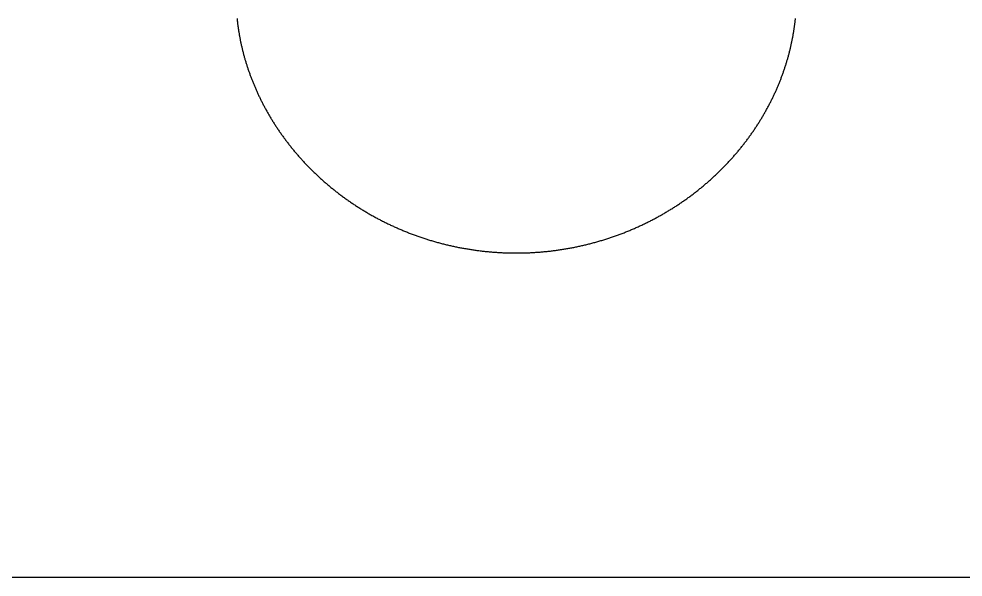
# Model space of a CAD drawing. Header units: metres. Extents: x 0 to 80, y 0 to 80.
# Drawn here: x 26.2 to 52.4, y 0 to 15.5 of the extents above; entities that cross this region are included whole.
import ezdxf

# ---------------------------------------------------------------- set-up
doc = ezdxf.new("R2010")
doc.units = ezdxf.units.M

msp = doc.modelspace()

# ---------------------------------------------------------------- linework, layer by layer
msp.add_line((0, 0), (80, 0))
at = {"layer": 'ENGRAVE'}
msp.add_lwpolyline([(32.252678, 15.506736), (32.254876, 15.485465), (32.257152, 15.464168), (32.259506, 15.442846), (32.261938, 15.421499), (32.264448, 15.400128), (32.267038, 15.378732), (32.269706, 15.357313), (32.272452, 15.33587), (32.275279, 15.314404), (32.278184, 15.292915), (32.281169, 15.271403), (32.284234, 15.24987), (32.287378, 15.228314), (32.290603, 15.206738), (32.293908, 15.18514), (32.297293, 15.163522), (32.300759, 15.141883), (32.304306, 15.120225), (32.307934, 15.098547), (32.311642, 15.076849), (32.315432, 15.055133), (32.319304, 15.033399), (32.323257, 15.011646), (32.327292, 14.989876), (32.331409, 14.968088), (32.335608, 14.946284), (32.339889, 14.924463), (32.344252, 14.902625), (32.348698, 14.880772), (32.353227, 14.858903), (32.357839, 14.83702), (32.362533, 14.815121), (32.367311, 14.793209), (32.372172, 14.771282), (32.377117, 14.749342), (32.382145, 14.727388), (32.387256, 14.705422), (32.392452, 14.683443), (32.397731, 14.661453), (32.403095, 14.639451), (32.408543, 14.617437), (32.414075, 14.595413), (32.419692, 14.573378), (32.425393, 14.551333), (32.431179, 14.529278), (32.437049, 14.507214), (32.443005, 14.485142), (32.449046, 14.46306), (32.455172, 14.440971), (32.461383, 14.418873), (32.46768, 14.396769), (32.474062, 14.374657), (32.48053, 14.352539), (32.487083, 14.330415), (32.493723, 14.308285), (32.500448, 14.28615), (32.507259, 14.264009), (32.514157, 14.241865), (32.52114, 14.219716), (32.52821, 14.197563), (32.535366, 14.175407), (32.542609, 14.153247), (32.549938, 14.131086), (32.557354, 14.108922), (32.564857, 14.086756), (32.572446, 14.064589), (32.580123, 14.042421), (32.587886, 14.020253), (32.595736, 13.998084), (32.603674, 13.975916), (32.611698, 13.953748), (32.61981, 13.931581), (32.628009, 13.909416), (32.636296, 13.887253), (32.64467, 13.865092), (32.653131, 13.842934), (32.66168, 13.820779), (32.670317, 13.798627), (32.679041, 13.776479), (32.687853, 13.754336), (32.696753, 13.732197), (32.70574, 13.710064), (32.714815, 13.687936), (32.723979, 13.665814), (32.73323, 13.643698), (32.742569, 13.62159), (32.751996, 13.599488), (32.761511, 13.577394), (32.771114, 13.555308), (32.780806, 13.533231), (32.790585, 13.511163), (32.800453, 13.489103), (32.810408, 13.467054), (32.820452, 13.445014), (32.830584, 13.422986), (32.840805, 13.400968), (32.851114, 13.378961), (32.86151, 13.356966), (32.871996, 13.334984), (32.882569, 13.313014), (32.893231, 13.291056), (32.903981, 13.269113), (32.914819, 13.247183), (32.925746, 13.225268), (32.936761, 13.203367), (32.947864, 13.181481), (32.959056, 13.159611), (32.970336, 13.137757), (32.981704, 13.115919), (32.99316, 13.094098), (33.004705, 13.072294), (33.016338, 13.050507), (33.028059, 13.028739), (33.039868, 13.006989), (33.051765, 12.985258), (33.063751, 12.963546), (33.075825, 12.941854), (33.087986, 12.920182), (33.100236, 12.89853), (33.112574, 12.8769), (33.125, 12.85529), (33.137514, 12.833703), (33.150116, 12.812138), (33.162805, 12.790595), (33.175583, 12.769075), (33.188448, 12.747579), (33.201401, 12.726106), (33.214442, 12.704658), (33.22757, 12.683235), (33.240786, 12.661836), (33.254089, 12.640464), (33.26748, 12.619117), (33.280959, 12.597796), (33.294524, 12.576502), (33.308177, 12.555235), (33.321918, 12.533996), (33.335745, 12.512785), (33.349659, 12.491603), (33.363661, 12.470449), (33.377749, 12.449324), (33.391924, 12.428229), (33.406186, 12.407164), (33.420535, 12.38613), (33.43497, 12.365126), (33.449492, 12.344154), (33.464101, 12.323214), (33.478795, 12.302305), (33.493576, 12.281429), (33.508443, 12.260587), (33.523396, 12.239777), (33.538435, 12.219001), (33.55356, 12.19826), (33.568771, 12.177553), (33.584068, 12.156881), (33.59945, 12.136245), (33.614917, 12.115644), (33.63047, 12.095079), (33.646108, 12.074552), (33.661831, 12.054061), (33.677639, 12.033607), (33.693532, 12.013192), (33.70951, 11.992815), (33.725572, 11.972476), (33.741719, 11.952177), (33.757951, 11.931917), (33.774266, 11.911697), (33.790666, 11.891517), (33.80715, 11.871378), (33.823717, 11.85128), (33.840368, 11.831223), (33.857103, 11.811208), (33.873922, 11.791236), (33.890823, 11.771306), (33.907808, 11.75142), (33.924876, 11.731577), (33.942026, 11.711777), (33.95926, 11.692022), (33.976576, 11.672312), (33.993974, 11.652647), (34.011455, 11.633027), (34.029017, 11.613453), (34.046662, 11.593926), (34.064388, 11.574445), (34.082196, 11.555011), (34.100085, 11.535624), (34.118056, 11.516286), (34.136108, 11.496995), (34.15424, 11.477753), (34.172454, 11.45856), (34.190748, 11.439417), (34.209122, 11.420323), (34.227577, 11.40128), (34.246111, 11.382286), (34.264725, 11.363344), (34.283419, 11.344454), (34.302193, 11.325614), (34.321046, 11.306827), (34.339978, 11.288093), (34.358988, 11.269411), (34.378078, 11.250782), (34.397246, 11.232207), (34.416492, 11.213686), (34.435816, 11.19522), (34.455218, 11.176808), (34.474698, 11.158451), (34.494255, 11.14015), (34.51389, 11.121904), (34.533602, 11.103715), (34.55339, 11.085582), (34.573255, 11.067506), (34.593196, 11.049488), (34.613214, 11.031527), (34.633308, 11.013624), (34.653477, 10.99578), (34.673722, 10.977994), (34.694042, 10.960268), (34.714437, 10.942601), (34.734907, 10.924994), (34.755452, 10.907447), (34.776071, 10.889961), (34.796764, 10.872536), (34.817531, 10.855172), (34.838372, 10.83787), (34.859286, 10.82063), (34.880273, 10.803452), (34.901333, 10.786337), (34.922466, 10.769285), (34.943671, 10.752296), (34.964948, 10.735371), (34.986298, 10.718511), (35.007719, 10.701714), (35.029211, 10.684983), (35.050775, 10.668317), (35.072409, 10.651716), (35.094114, 10.635181), (35.11589, 10.618713), (35.137735, 10.602311), (35.159651, 10.585975), (35.181635, 10.569707), (35.20369, 10.553507), (35.225813, 10.537374), (35.248005, 10.52131), (35.270266, 10.505314), (35.292594, 10.489387), (35.314991, 10.473529), (35.337455, 10.457741), (35.359987, 10.442023), (35.382586, 10.426375), (35.405252, 10.410797), (35.427984, 10.39529), (35.450782, 10.379855), (35.473646, 10.364491), (35.496576, 10.349198), (35.519572, 10.333978), (35.542632, 10.31883), (35.565757, 10.303755), (35.588947, 10.288753), (35.6122, 10.273824), (35.635518, 10.258969), (35.658899, 10.244189), (35.682344, 10.229482), (35.705851, 10.21485), (35.729421, 10.200293), (35.753053, 10.185811), (35.776748, 10.171404), (35.800504, 10.157074), (35.824321, 10.142819), (35.8482, 10.128641), (35.872139, 10.11454), (35.896139, 10.100515), (35.920199, 10.086568), (35.944319, 10.072699), (35.968498, 10.058907), (35.992737, 10.045194), (36.017034, 10.031559), (36.04139, 10.018002), (36.065804, 10.004525), (36.090276, 9.991127), (36.114805, 9.977809), (36.139392, 9.96457), (36.164035, 9.951412), (36.188735, 9.938334), (36.213491, 9.925337), (36.238303, 9.91242), (36.263171, 9.899585), (36.288094, 9.886832), (36.313071, 9.87416), (36.338103, 9.86157), (36.363189, 9.849063), (36.388329, 9.836638), (36.413523, 9.824296), (36.438769, 9.812037), (36.464068, 9.799861), (36.48942, 9.787769), (36.514824, 9.77576), (36.540279, 9.763836), (36.565786, 9.751996), (36.591344, 9.740241), (36.616952, 9.728571), (36.642611, 9.716986), (36.668319, 9.705486), (36.694077, 9.694071), (36.719884, 9.682743), (36.74574, 9.6715), (36.771645, 9.660344), (36.797597, 9.649274), (36.823598, 9.638291), (36.849645, 9.627395), (36.87574, 9.616587), (36.901881, 9.605865), (36.928068, 9.595232), (36.954302, 9.584686), (36.98058, 9.574228), (37.006904, 9.563859), (37.033273, 9.553578), (37.059686, 9.543387), (37.086143, 9.533284), (37.112643, 9.52327), (37.139187, 9.513346), (37.165774, 9.503511), (37.192403, 9.493766), (37.219074, 9.484111), (37.245786, 9.474547), (37.27254, 9.465073), (37.299335, 9.455689), (37.326171, 9.446397), (37.353046, 9.437195), (37.379961, 9.428085), (37.406916, 9.419066), (37.43391, 9.410139), (37.460942, 9.401303), (37.488012, 9.39256), (37.51512, 9.383909), (37.542266, 9.37535), (37.569448, 9.366883), (37.596667, 9.35851), (37.623922, 9.350229), (37.651213, 9.342041), (37.678539, 9.333947), (37.7059, 9.325946), (37.733296, 9.318038), (37.760726, 9.310225), (37.78819, 9.302505), (37.815687, 9.294879), (37.843217, 9.287348), (37.870779, 9.279911), (37.898374, 9.272569), (37.926001, 9.265321), (37.953658, 9.258168), (37.981347, 9.251111), (38.009066, 9.244148), (38.036815, 9.237281), (38.064594, 9.230509), (38.092402, 9.223833), (38.120239, 9.217253), (38.148105, 9.210768), (38.175998, 9.20438), (38.203919, 9.198087), (38.231867, 9.191891), (38.259842, 9.185792), (38.287843, 9.179789), (38.315871, 9.173883), (38.343923, 9.168073), (38.372001, 9.162361), (38.400104, 9.156745), (38.42823, 9.151227), (38.456381, 9.145806), (38.484555, 9.140483), (38.512752, 9.135257), (38.540971, 9.130128), (38.569213, 9.125098), (38.597476, 9.120165), (38.625761, 9.11533), (38.654066, 9.110594), (38.682392, 9.105955), (38.710738, 9.101415), (38.739103, 9.096973), (38.767488, 9.092629), (38.795891, 9.088384), (38.824313, 9.084238), (38.852752, 9.080191), (38.881209, 9.076242), (38.909683, 9.072392), (38.938173, 9.068641), (38.96668, 9.06499), (38.995202, 9.061437), (39.023739, 9.057983), (39.052292, 9.054629), (39.080859, 9.051375), (39.109439, 9.048219), (39.138034, 9.045163), (39.166641, 9.042207), (39.195261, 9.03935), (39.223893, 9.036593), (39.252538, 9.033936), (39.281193, 9.031379), (39.309859, 9.028921), (39.338536, 9.026564), (39.367223, 9.024306), (39.39592, 9.022148), (39.424626, 9.02009), (39.45334, 9.018133), (39.482063, 9.016275), (39.510794, 9.014518), (39.539532, 9.012861), (39.568278, 9.011304), (39.597029, 9.009848), (39.625787, 9.008492), (39.654551, 9.007236), (39.68332, 9.00608), (39.712094, 9.005025), (39.740872, 9.004071), (39.769654, 9.003216), (39.79844, 9.002463), (39.827228, 9.001809), (39.856019, 9.001256), (39.884813, 9.000804), (39.913608, 9.000452), (39.942405, 9.000201), (39.971202, 9.00005), (40, 9), (40.028798, 9.00005), (40.057595, 9.000201), (40.086392, 9.000452), (40.115187, 9.000804), (40.143981, 9.001256), (40.172772, 9.001809), (40.20156, 9.002463), (40.230346, 9.003216), (40.259128, 9.004071), (40.287906, 9.005025), (40.31668, 9.00608), (40.345449, 9.007236), (40.374213, 9.008492), (40.402971, 9.009848), (40.431722, 9.011304), (40.460468, 9.012861), (40.489206, 9.014518), (40.517937, 9.016275), (40.54666, 9.018133), (40.575374, 9.02009), (40.60408, 9.022148), (40.632777, 9.024306), (40.661464, 9.026564), (40.690141, 9.028921), (40.718807, 9.031379), (40.747462, 9.033936), (40.776107, 9.036593), (40.804739, 9.03935), (40.833359, 9.042207), (40.861966, 9.045163), (40.890561, 9.048219), (40.919141, 9.051375), (40.947708, 9.054629), (40.976261, 9.057983), (41.004798, 9.061437), (41.03332, 9.06499), (41.061827, 9.068641), (41.090317, 9.072392), (41.118791, 9.076242), (41.147248, 9.080191), (41.175687, 9.084238), (41.204109, 9.088384), (41.232512, 9.092629), (41.260897, 9.096973), (41.289262, 9.101415), (41.317608, 9.105955), (41.345934, 9.110594), (41.374239, 9.11533), (41.402524, 9.120165), (41.430787, 9.125098), (41.459029, 9.130128), (41.487248, 9.135257), (41.515445, 9.140483), (41.543619, 9.145806), (41.57177, 9.151227), (41.599896, 9.156745), (41.627999, 9.162361), (41.656077, 9.168073), (41.684129, 9.173883), (41.712157, 9.179789), (41.740158, 9.185792), (41.768133, 9.191891), (41.796081, 9.198087), (41.824002, 9.20438), (41.851895, 9.210768), (41.879761, 9.217253), (41.907598, 9.223833), (41.935406, 9.230509), (41.963185, 9.237281), (41.990934, 9.244148), (42.018653, 9.251111), (42.046342, 9.258168), (42.073999, 9.265321), (42.101626, 9.272569), (42.129221, 9.279911), (42.156783, 9.287348), (42.184313, 9.294879), (42.21181, 9.302505), (42.239274, 9.310225), (42.266704, 9.318038), (42.2941, 9.325946), (42.321461, 9.333947), (42.348787, 9.342041), (42.376078, 9.350229), (42.403333, 9.35851), (42.430552, 9.366883), (42.457734, 9.37535), (42.48488, 9.383909), (42.511988, 9.39256), (42.539058, 9.401303), (42.56609, 9.410139), (42.593084, 9.419066), (42.620039, 9.428085), (42.646954, 9.437195), (42.673829, 9.446397), (42.700665, 9.455689), (42.72746, 9.465073), (42.754214, 9.474547), (42.780926, 9.484111), (42.807597, 9.493766), (42.834226, 9.503511), (42.860813, 9.513346), (42.887357, 9.52327), (42.913857, 9.533284), (42.940314, 9.543387), (42.966727, 9.553578), (42.993096, 9.563859), (43.01942, 9.574228), (43.045698, 9.584686), (43.071932, 9.595232), (43.098119, 9.605865), (43.12426, 9.616587), (43.150355, 9.627395), (43.176402, 9.638291), (43.202403, 9.649274), (43.228355, 9.660344), (43.25426, 9.6715), (43.280116, 9.682743), (43.305923, 9.694071), (43.331681, 9.705486), (43.357389, 9.716986), (43.383048, 9.728571), (43.408656, 9.740241), (43.434214, 9.751996), (43.459721, 9.763836), (43.485176, 9.77576), (43.51058, 9.787769), (43.535932, 9.799861), (43.561231, 9.812037), (43.586477, 9.824296), (43.611671, 9.836638), (43.636811, 9.849063), (43.661897, 9.86157), (43.686929, 9.87416), (43.711906, 9.886832), (43.736829, 9.899585), (43.761697, 9.91242), (43.786509, 9.925337), (43.811265, 9.938334), (43.835965, 9.951412), (43.860608, 9.96457), (43.885195, 9.977809), (43.909724, 9.991127), (43.934196, 10.004525), (43.95861, 10.018002), (43.982966, 10.031559), (44.007263, 10.045194), (44.031502, 10.058907), (44.055681, 10.072699), (44.079801, 10.086568), (44.103861, 10.100515), (44.127861, 10.11454), (44.1518, 10.128641), (44.175679, 10.142819), (44.199496, 10.157074), (44.223252, 10.171404), (44.246947, 10.185811), (44.270579, 10.200293), (44.294149, 10.21485), (44.317656, 10.229482), (44.341101, 10.244189), (44.364482, 10.258969), (44.3878, 10.273824), (44.411053, 10.288753), (44.434243, 10.303755), (44.457368, 10.31883), (44.480428, 10.333978), (44.503424, 10.349198), (44.526354, 10.364491), (44.549218, 10.379855), (44.572016, 10.39529), (44.594748, 10.410797), (44.617414, 10.426375), (44.640013, 10.442023), (44.662545, 10.457741), (44.685009, 10.473529), (44.707406, 10.489387), (44.729734, 10.505314), (44.751995, 10.52131), (44.774187, 10.537374), (44.79631, 10.553507), (44.818365, 10.569707), (44.840349, 10.585975), (44.862265, 10.602311), (44.88411, 10.618713), (44.905886, 10.635181), (44.927591, 10.651716), (44.949225, 10.668317), (44.970789, 10.684983), (44.992281, 10.701714), (45.013702, 10.718511), (45.035052, 10.735371), (45.056329, 10.752296), (45.077534, 10.769285), (45.098667, 10.786337), (45.119727, 10.803452), (45.140714, 10.82063), (45.161628, 10.83787), (45.182469, 10.855172), (45.203236, 10.872536), (45.223929, 10.889961), (45.244548, 10.907447), (45.265093, 10.924994), (45.285563, 10.942601), (45.305958, 10.960268), (45.326278, 10.977994), (45.346523, 10.99578), (45.366692, 11.013624), (45.386786, 11.031527), (45.406804, 11.049488), (45.426745, 11.067506), (45.44661, 11.085582), (45.466398, 11.103715), (45.48611, 11.121904), (45.505745, 11.14015), (45.525302, 11.158451), (45.544782, 11.176808), (45.564184, 11.19522), (45.583508, 11.213686), (45.602754, 11.232207), (45.621922, 11.250782), (45.641012, 11.269411), (45.660022, 11.288093), (45.678954, 11.306827), (45.697807, 11.325614), (45.716581, 11.344454), (45.735275, 11.363344), (45.753889, 11.382286), (45.772423, 11.40128), (45.790878, 11.420323), (45.809252, 11.439417), (45.827546, 11.45856), (45.84576, 11.477753), (45.863892, 11.496995), (45.881944, 11.516286), (45.899915, 11.535624), (45.917804, 11.555011), (45.935612, 11.574445), (45.953338, 11.593926), (45.970983, 11.613453), (45.988545, 11.633027), (46.006026, 11.652647), (46.023424, 11.672312), (46.04074, 11.692022), (46.057974, 11.711777), (46.075124, 11.731577), (46.092192, 11.75142), (46.109177, 11.771306), (46.126078, 11.791236), (46.142897, 11.811208), (46.159632, 11.831223), (46.176283, 11.85128), (46.19285, 11.871378), (46.209334, 11.891517), (46.225734, 11.911697), (46.242049, 11.931917), (46.258281, 11.952177), (46.274428, 11.972476), (46.29049, 11.992815), (46.306468, 12.013192), (46.322361, 12.033607), (46.338169, 12.054061), (46.353892, 12.074552), (46.36953, 12.095079), (46.385083, 12.115644), (46.40055, 12.136245), (46.415932, 12.156881), (46.431229, 12.177553), (46.44644, 12.19826), (46.461565, 12.219001), (46.476604, 12.239777), (46.491557, 12.260587), (46.506424, 12.281429), (46.521205, 12.302305), (46.535899, 12.323214), (46.550508, 12.344154), (46.56503, 12.365126), (46.579465, 12.38613), (46.593814, 12.407164), (46.608076, 12.428229), (46.622251, 12.449324), (46.636339, 12.470449), (46.650341, 12.491603), (46.664255, 12.512785), (46.678082, 12.533996), (46.691823, 12.555235), (46.705476, 12.576502), (46.719041, 12.597796), (46.73252, 12.619117), (46.745911, 12.640464), (46.759214, 12.661836), (46.77243, 12.683235), (46.785558, 12.704658), (46.798599, 12.726106), (46.811552, 12.747579), (46.824417, 12.769075), (46.837195, 12.790595), (46.849884, 12.812138), (46.862486, 12.833703), (46.875, 12.85529), (46.887426, 12.8769), (46.899764, 12.89853), (46.912014, 12.920182), (46.924175, 12.941854), (46.936249, 12.963546), (46.948235, 12.985258), (46.960132, 13.006989), (46.971941, 13.028739), (46.983662, 13.050507), (46.995295, 13.072294), (47.00684, 13.094098), (47.018296, 13.115919), (47.029664, 13.137757), (47.040944, 13.159611), (47.052136, 13.181481), (47.063239, 13.203367), (47.074254, 13.225268), (47.085181, 13.247183), (47.096019, 13.269113), (47.106769, 13.291056), (47.117431, 13.313014), (47.128004, 13.334984), (47.13849, 13.356966), (47.148886, 13.378961), (47.159195, 13.400968), (47.169416, 13.422986), (47.179548, 13.445014), (47.189592, 13.467054), (47.199547, 13.489103), (47.209415, 13.511163), (47.219194, 13.533231), (47.228886, 13.555308), (47.238489, 13.577394), (47.248004, 13.599488), (47.257431, 13.62159), (47.26677, 13.643698), (47.276021, 13.665814), (47.285185, 13.687936), (47.29426, 13.710064), (47.303247, 13.732197), (47.312147, 13.754336), (47.320959, 13.776479), (47.329683, 13.798627), (47.33832, 13.820779), (47.346869, 13.842934), (47.35533, 13.865092), (47.363704, 13.887253), (47.371991, 13.909416), (47.38019, 13.931581), (47.388302, 13.953748), (47.396326, 13.975916), (47.404264, 13.998084), (47.412114, 14.020253), (47.419877, 14.042421), (47.427554, 14.064589), (47.435143, 14.086756), (47.442646, 14.108922), (47.450062, 14.131086), (47.457391, 14.153247), (47.464634, 14.175407), (47.47179, 14.197563), (47.47886, 14.219716), (47.485843, 14.241865), (47.492741, 14.264009), (47.499552, 14.28615), (47.506277, 14.308285), (47.512917, 14.330415), (47.51947, 14.352539), (47.525938, 14.374657), (47.53232, 14.396769), (47.538617, 14.418873), (47.544828, 14.440971), (47.550954, 14.46306), (47.556995, 14.485142), (47.562951, 14.507214), (47.568821, 14.529278), (47.574607, 14.551333), (47.580308, 14.573378), (47.585925, 14.595413), (47.591457, 14.617437), (47.596905, 14.639451), (47.602269, 14.661453), (47.607548, 14.683443), (47.612744, 14.705422), (47.617855, 14.727388), (47.622883, 14.749342), (47.627828, 14.771282), (47.632689, 14.793209), (47.637467, 14.815121), (47.642161, 14.83702), (47.646773, 14.858903), (47.651302, 14.880772), (47.655748, 14.902625), (47.660111, 14.924463), (47.664392, 14.946284), (47.668591, 14.968088), (47.672708, 14.989876), (47.676743, 15.011646), (47.680696, 15.033399), (47.684568, 15.055133), (47.688358, 15.076849), (47.692066, 15.098547), (47.695694, 15.120225), (47.699241, 15.141883), (47.702707, 15.163522), (47.706092, 15.18514), (47.709397, 15.206738), (47.712622, 15.228314), (47.715766, 15.24987), (47.718831, 15.271403), (47.721816, 15.292915), (47.724721, 15.314404), (47.727548, 15.33587), (47.730294, 15.357313), (47.732962, 15.378732), (47.735552, 15.400128), (47.738062, 15.421499), (47.740494, 15.442846), (47.742848, 15.464168), (47.745124, 15.485465), (47.747322, 15.506736)], dxfattribs=at)

doc.saveas('drawing.dxf')
